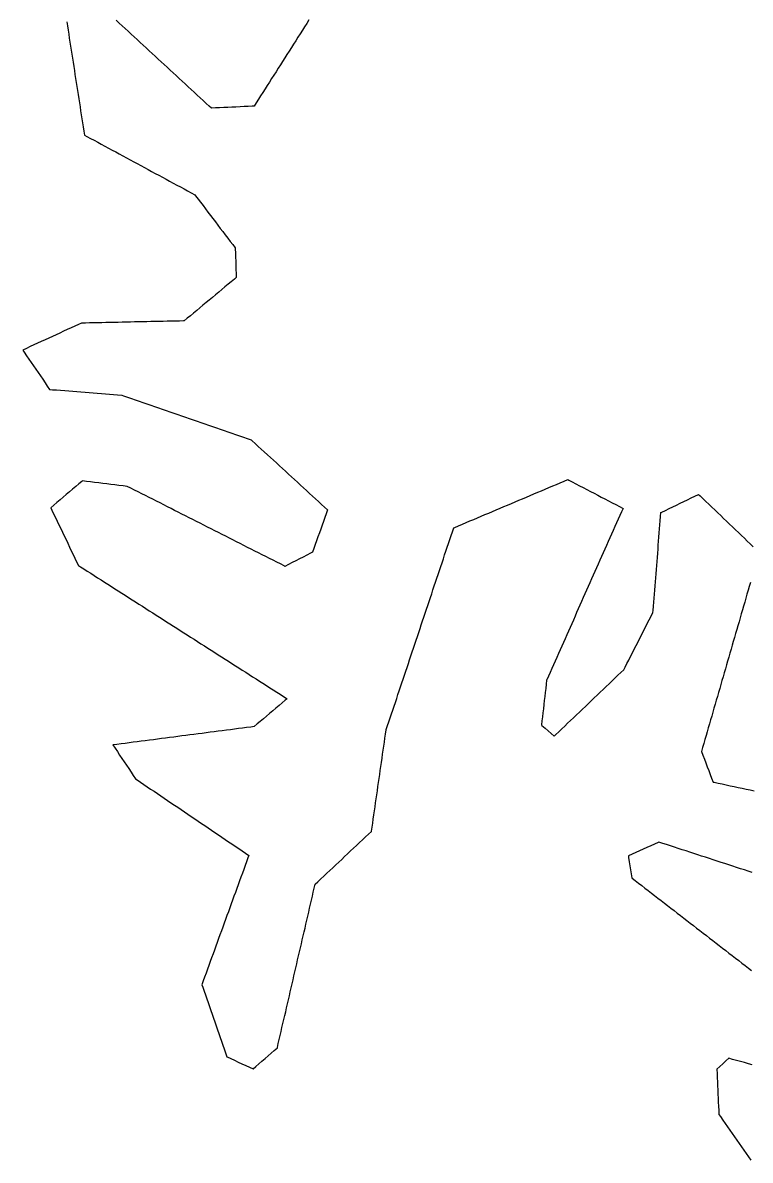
# Model space of a CAD drawing. Header units: millimetres. Extents: x 32 to 3054, y 42 to 5568.
# Drawn here: x 56.4 to 234.4, y 2207.9 to 2486 of the extents above; entities that cross this region are included whole.
import ezdxf

# ---------------------------------------------------------------- set-up
doc = ezdxf.new("R2010")
doc.units = ezdxf.units.MM
doc.layers.add('ALL_ISLANDS', color=7, linetype='Continuous')
doc.layers.add('OUTLINE_ISLAND_01', color=7, linetype='Continuous')

msp = doc.modelspace()

# ---------------------------------------------------------------- linework, layer by layer
at = {"layer": 'ALL_ISLANDS'}
for points in [[(126.4467, 2486.6589), (125.9091, 2485.8157), (125.3716, 2484.9725), (124.8341, 2484.1292), (124.2966, 2483.286), (123.759, 2482.4427), (123.2215, 2481.5995), (122.684, 2480.7562), (122.1465, 2479.913), (121.6089, 2479.0697), (121.0714, 2478.2265), (120.5339, 2477.3832), (119.9963, 2476.54), (119.4588, 2475.6967), (118.9213, 2474.8535), (118.3838, 2474.0102), (117.8462, 2473.167), (117.3087, 2472.3238), (116.7712, 2471.4805), (116.2337, 2470.6373), (115.6961, 2469.794), (115.1586, 2468.9508), (114.6211, 2468.1075), (114.0835, 2467.2643), (113.546, 2466.421), (113.0085, 2465.5778), (112.5702, 2465.5584), (111.5711, 2465.5143), (110.5721, 2465.4702), (109.5731, 2465.4261), (108.5741, 2465.3819), (107.575, 2465.3378), (106.576, 2465.2937), (105.577, 2465.2496), (104.5779, 2465.2054), (103.5789, 2465.1613), (102.5799, 2465.1172), (102.0557, 2465.5999), (101.32, 2466.2772), (100.5844, 2466.9546), (99.8487, 2467.632), (99.1131, 2468.3093), (98.3774, 2468.9867), (97.6418, 2469.664), (96.9061, 2470.3414), (96.1704, 2471.0187), (95.4348, 2471.6961), (94.6991, 2472.3735), (93.9635, 2473.0508), (93.2278, 2473.7282), (92.4922, 2474.4055), (91.7565, 2475.0829), (91.0209, 2475.7603), (90.2852, 2476.4376), (89.5496, 2477.115), (88.8139, 2477.7923), (88.0783, 2478.4697), (87.3426, 2479.147), (86.6069, 2479.8244), (85.8713, 2480.5018), (85.1356, 2481.1791), (84.4, 2481.8565), (83.6643, 2482.5338), (82.9287, 2483.2112), (82.193, 2483.8885), (81.4574, 2484.5659), (80.7217, 2485.2433), (79.9861, 2485.9206), (79.2504, 2486.598)], [(67.1875, 2486.1858), (67.3417, 2485.1977), (67.496, 2484.2097), (67.6503, 2483.2217), (67.8046, 2482.2337), (67.9588, 2481.2456), (68.1131, 2480.2576), (68.2674, 2479.2696), (68.4217, 2478.2815), (68.576, 2477.2935), (68.7302, 2476.3055), (68.8845, 2475.3175), (69.0388, 2474.3294), (69.1931, 2473.3414), (69.3473, 2472.3534), (69.5016, 2471.3654), (69.6559, 2470.3773), (69.8102, 2469.3893), (69.9645, 2468.4013), (70.1187, 2467.4132), (70.273, 2466.4252), (70.4273, 2465.4372), (70.5816, 2464.4492), (70.7358, 2463.4611), (70.8901, 2462.4731), (71.0444, 2461.4851), (71.1987, 2460.497), (71.3529, 2459.509), (71.5072, 2458.521), (72.1171, 2458.1913), (72.9968, 2457.7158), (73.8765, 2457.2403), (74.7562, 2456.7647), (75.6359, 2456.2892), (76.5156, 2455.8137), (77.3953, 2455.3381), (78.275, 2454.8626), (79.1547, 2454.3871), (80.0344, 2453.9115), (80.9141, 2453.436), (81.7938, 2452.9605), (82.6735, 2452.4849), (83.5532, 2452.0094), (84.4329, 2451.5339), (85.3125, 2451.0583), (86.1922, 2450.5828), (87.0719, 2450.1073), (87.9516, 2449.6317), (88.8313, 2449.1562), (89.711, 2448.6807), (90.5907, 2448.2051), (91.4704, 2447.7296), (92.3501, 2447.2541), (93.2298, 2446.7785), (94.1095, 2446.303), (94.9892, 2445.8275), (95.8689, 2445.3519), (96.7486, 2444.8764), (97.6283, 2444.4009), (98.508, 2443.9253), (98.7051, 2443.6662), (99.3104, 2442.8703), (99.9157, 2442.0743), (100.5211, 2441.2783), (101.1264, 2440.4824), (101.7318, 2439.6864), (102.3371, 2438.8904), (102.9424, 2438.0945), (103.5478, 2437.2985), (104.1531, 2436.5025), (104.7585, 2435.7066), (105.3638, 2434.9106), (105.9691, 2434.1146), (106.5745, 2433.3187), (107.1798, 2432.5227), (107.7852, 2431.7267), (108.3905, 2430.9308), (108.3999, 2430.6793), (108.4371, 2429.68), (108.4743, 2428.6807), (108.5116, 2427.6814), (108.5488, 2426.6821), (108.5861, 2425.6828), (108.6233, 2424.6835), (108.6605, 2423.6842), (108.2021, 2423.3033), (107.433, 2422.6642), (106.6639, 2422.0251), (105.8948, 2421.3859), (105.1257, 2420.7468), (104.3566, 2420.1077), (103.5874, 2419.4686), (102.8183, 2418.8295), (102.0492, 2418.1904), (101.2801, 2417.5513), (100.511, 2416.9122), (99.7419, 2416.273), (98.9728, 2415.6339), (98.2037, 2414.9948), (97.4345, 2414.3557), (96.6654, 2413.7166), (95.8963, 2413.0775), (95.7522, 2413.0744), (94.7524, 2413.0528), (93.7526, 2413.0312), (92.7529, 2413.0097), (91.7531, 2412.9881), (90.7533, 2412.9665), (89.7536, 2412.9449), (88.7538, 2412.9234), (87.754, 2412.9018), (86.7543, 2412.8802), (85.7545, 2412.8587), (84.7547, 2412.8371), (83.755, 2412.8155), (82.7552, 2412.7939), (81.7554, 2412.7724), (80.7557, 2412.7508), (79.7559, 2412.7292), (78.7561, 2412.7076), (77.7564, 2412.6861), (76.7566, 2412.6645), (75.7568, 2412.6429), (74.757, 2412.6214), (73.7573, 2412.5998), (72.7575, 2412.5782), (71.7577, 2412.5566), (70.758, 2412.5351), (70.0411, 2412.2062), (69.1322, 2411.7893), (68.2232, 2411.3723), (67.3143, 2410.9554), (66.4054, 2410.5384), (65.4964, 2410.1215), (64.5875, 2409.7045), (63.6786, 2409.2876), (62.7697, 2408.8706), (61.8607, 2408.4537), (60.9518, 2408.0367), (60.0429, 2407.6198), (59.1339, 2407.2028), (58.225, 2406.7859), (57.3161, 2406.3689), (56.4071, 2405.952), (56.7814, 2405.4039), (57.3454, 2404.5781), (57.9093, 2403.7523), (58.4733, 2402.9265), (59.0373, 2402.1007), (59.6012, 2401.2749), (60.1652, 2400.4491), (60.7291, 2399.6233), (61.2931, 2398.7975), (61.8571, 2397.9717), (62.421, 2397.1459), (62.985, 2396.3201), (63.6794, 2396.2655), (64.6763, 2396.1871), (65.6732, 2396.1088), (66.6701, 2396.0304), (67.6671, 2395.952), (68.664, 2395.8737), (69.6609, 2395.7953), (70.6578, 2395.7169), (71.6548, 2395.6386), (72.6517, 2395.5602), (73.6486, 2395.4818), (74.6455, 2395.4035), (75.6425, 2395.3251), (76.6394, 2395.2467), (77.6363, 2395.1683), (78.6332, 2395.09), (79.6301, 2395.0116), (80.6271, 2394.9332), (81.0967, 2394.7712), (82.042, 2394.4451), (82.9873, 2394.1189), (83.9327, 2393.7928), (84.878, 2393.4667), (85.8233, 2393.1405), (86.7686, 2392.8144), (87.714, 2392.4883), (88.6593, 2392.1621), (89.6046, 2391.836), (90.5499, 2391.5099), (91.4952, 2391.1837), (92.4406, 2390.8576), (93.3859, 2390.5315), (94.3312, 2390.2053), (95.2765, 2389.8792), (96.2219, 2389.5531), (97.1672, 2389.2269), (98.1125, 2388.9008), (99.0578, 2388.5747), (100.0032, 2388.2485), (100.9485, 2387.9224), (101.8938, 2387.5962), (102.8391, 2387.2701), (103.7844, 2386.944), (104.7298, 2386.6178), (105.6751, 2386.2917), (106.6204, 2385.9656), (107.5657, 2385.6394), (108.5111, 2385.3133), (109.4564, 2384.9872), (110.4017, 2384.661), (111.347, 2384.3349), (112.2924, 2384.0088), (112.5753, 2383.7493), (113.3124, 2383.0735), (114.0495, 2382.3978), (114.7866, 2381.722), (115.5237, 2381.0462), (116.2608, 2380.3704), (116.9979, 2379.6946), (117.735, 2379.0188), (118.4721, 2378.343), (119.2092, 2377.6673), (119.9463, 2376.9915), (120.6834, 2376.3157), (121.4205, 2375.6399), (122.1576, 2374.9641), (122.8947, 2374.2883), (123.6318, 2373.6125), (124.3689, 2372.9368), (125.106, 2372.261), (125.8431, 2371.5852), (126.5802, 2370.9094), (127.3173, 2370.2336), (128.0544, 2369.5578), (128.7915, 2368.882), (129.5286, 2368.2062), (130.2657, 2367.5305), (131.0028, 2366.8547), (130.6716, 2365.9292), (130.3347, 2364.9877), (129.9978, 2364.0462), (129.6609, 2363.1046), (129.324, 2362.1631), (128.9872, 2361.2215), (128.6503, 2360.28), (128.3134, 2359.3384), (127.9765, 2358.3969), (127.6396, 2357.4554), (127.3027, 2356.5138), (126.8105, 2356.2615), (125.9207, 2355.8053), (125.0308, 2355.349), (124.141, 2354.8928), (123.2511, 2354.4366), (122.3612, 2353.9804), (121.4714, 2353.5241), (120.5815, 2353.0679), (120.3431, 2353.1887), (119.4511, 2353.6407), (118.559, 2354.0927), (117.667, 2354.5446), (116.775, 2354.9966), (115.883, 2355.4486), (114.9909, 2355.9006), (114.0989, 2356.3525), (113.2069, 2356.8045), (112.3148, 2357.2565), (111.4228, 2357.7085), (110.5308, 2358.1604), (109.6387, 2358.6124), (108.7467, 2359.0644), (107.8547, 2359.5163), (106.9626, 2359.9683), (106.0706, 2360.4203), (105.1786, 2360.8723), (104.2866, 2361.3242), (103.3945, 2361.7762), (102.5025, 2362.2282), (101.6105, 2362.6802), (100.7184, 2363.1321), (99.8264, 2363.5841), (98.9344, 2364.0361), (98.0423, 2364.4881), (97.1503, 2364.94), (96.2583, 2365.392), (95.3662, 2365.844), (94.4742, 2366.296), (93.5822, 2366.7479), (92.6902, 2367.1999), (91.7981, 2367.6519), (90.9061, 2368.1039), (90.0141, 2368.5558), (89.122, 2369.0078), (88.23, 2369.4598), (87.338, 2369.9118), (86.4459, 2370.3637), (85.5539, 2370.8157), (84.6619, 2371.2677), (83.7698, 2371.7197), (82.8778, 2372.1716), (81.9858, 2372.6236), (81.9468, 2372.6284), (80.9543, 2372.75), (79.9617, 2372.8715), (78.9691, 2372.9931), (77.9765, 2373.1146), (76.9839, 2373.2362), (75.9913, 2373.3578), (74.9988, 2373.4793), (74.0062, 2373.6009), (73.0136, 2373.7224), (72.021, 2373.844), (71.0284, 2373.9656), (70.8937, 2373.8519), (70.1295, 2373.2069), (69.3654, 2372.5618), (68.6012, 2371.9168), (67.837, 2371.2718), (67.0729, 2370.6268), (66.3087, 2369.9818), (65.5445, 2369.3367), (64.7804, 2368.6917), (64.0162, 2368.0467), (63.252, 2367.4017), (63.5353, 2366.8115), (63.968, 2365.9099), (64.4006, 2365.0084), (64.8333, 2364.1068), (65.266, 2363.2052), (65.6986, 2362.3037), (66.1313, 2361.4021), (66.564, 2360.5006), (66.9966, 2359.599), (67.4293, 2358.6975), (67.862, 2357.7959), (68.2946, 2356.8944), (68.7273, 2355.9928), (69.16, 2355.0913), (69.5926, 2354.1897), (70.0253, 2353.2882), (70.5069, 2352.9809), (71.3499, 2352.443), (72.1929, 2351.9052), (73.036, 2351.3673), (73.879, 2350.8294), (74.722, 2350.2915), (75.565, 2349.7537), (76.4081, 2349.2158), (77.2511, 2348.6779), (78.0941, 2348.1401), (78.9371, 2347.6022), (79.7802, 2347.0643), (80.6232, 2346.5265), (81.4662, 2345.9886), (82.3093, 2345.4507), (83.1523, 2344.9128), (83.9953, 2344.375), (84.8383, 2343.8371), (85.6814, 2343.2992), (86.5244, 2342.7614), (87.3674, 2342.2235), (88.2105, 2341.6856), (89.0535, 2341.1478), (89.8965, 2340.6099), (90.7395, 2340.072), (91.5826, 2339.5341), (92.4256, 2338.9963), (93.2686, 2338.4584), (94.1116, 2337.9205), (94.9547, 2337.3827), (95.7977, 2336.8448), (96.6407, 2336.3069), (97.4838, 2335.7691), (98.3268, 2335.2312), (99.1698, 2334.6933), (100.0128, 2334.1554), (100.8559, 2333.6176), (101.6989, 2333.0797), (102.5419, 2332.5418), (103.385, 2332.004), (104.228, 2331.4661), (105.071, 2330.9282), (105.914, 2330.3904), (106.7571, 2329.8525), (107.6001, 2329.3146), (108.4431, 2328.7767), (109.2861, 2328.2389), (110.1292, 2327.701), (110.9722, 2327.1631), (111.8152, 2326.6253), (112.6583, 2326.0874), (113.5013, 2325.5495), (114.3443, 2325.0117), (115.1873, 2324.4738), (116.0304, 2323.9359), (116.8734, 2323.398), (117.7164, 2322.8602), (118.5595, 2322.3223), (119.4025, 2321.7844), (120.2455, 2321.2466), (121.0885, 2320.7087), (120.6443, 2320.3331), (119.8806, 2319.6876), (119.1169, 2319.042), (118.3533, 2318.3964), (117.5896, 2317.7508), (116.8259, 2317.1052), (116.0622, 2316.4596), (115.2986, 2315.814), (114.5349, 2315.1684), (113.7712, 2314.5228), (113.0075, 2313.8772), (112.1882, 2313.771), (111.1965, 2313.6425), (110.2048, 2313.514), (109.2131, 2313.3855), (108.2214, 2313.257), (107.2297, 2313.1284), (106.238, 2312.9999), (105.2462, 2312.8714), (104.2545, 2312.7429), (103.2628, 2312.6144), (102.2711, 2312.4859), (101.2794, 2312.3574), (100.2877, 2312.2289), (99.296, 2312.1004), (98.3043, 2311.9718), (97.3126, 2311.8433), (96.3209, 2311.7148), (95.3292, 2311.5863), (94.3375, 2311.4578), (93.3457, 2311.3293), (92.354, 2311.2008), (91.3623, 2311.0723), (90.3706, 2310.9438), (89.3789, 2310.8153), (88.3872, 2310.6867), (87.3955, 2310.5582), (86.4038, 2310.4297), (85.4121, 2310.3012), (84.4204, 2310.1727), (83.4287, 2310.0442), (82.437, 2309.9157), (81.4453, 2309.7872), (80.4535, 2309.6587), (79.4618, 2309.5301), (78.4701, 2309.4016), (79.0102, 2308.5949), (79.5666, 2307.7639), (80.1229, 2306.9329), (80.6792, 2306.1019), (81.2355, 2305.271), (81.7918, 2304.44), (82.3481, 2303.609), (82.9045, 2302.7781), (83.4608, 2301.9471), (84.0171, 2301.1161), (84.3943, 2300.8613), (85.2229, 2300.3014), (86.0516, 2299.7416), (86.8802, 2299.1818), (87.7088, 2298.622), (88.5374, 2298.0621), (89.366, 2297.5023), (90.1946, 2296.9425), (91.0232, 2296.3827), (91.8518, 2295.8229), (92.6805, 2295.263), (93.5091, 2294.7032), (94.3377, 2294.1434), (95.1663, 2293.5836), (95.9949, 2293.0237), (96.8235, 2292.4639), (97.6521, 2291.9041), (98.4807, 2291.3443), (99.3094, 2290.7845), (100.138, 2290.2246), (100.9666, 2289.6648), (101.7952, 2289.105), (102.6238, 2288.5452), (103.4524, 2287.9854), (104.281, 2287.4255), (105.1096, 2286.8657), (105.9383, 2286.3059), (106.7669, 2285.7461), (107.5955, 2285.1862), (108.4241, 2284.6264), (109.2527, 2284.0666), (110.0813, 2283.5068), (110.9099, 2282.947), (111.7386, 2282.3871), (111.5188, 2281.7836), (111.1768, 2280.8439), (110.8347, 2279.9042), (110.4926, 2278.9645), (110.1506, 2278.0249), (109.8085, 2277.0852), (109.4664, 2276.1455), (109.1243, 2275.2059), (108.7823, 2274.2662), (108.4402, 2273.3265), (108.0981, 2272.3868), (107.7561, 2271.4472), (107.414, 2270.5075), (107.0719, 2269.5678), (106.7299, 2268.6281), (106.3878, 2267.6885), (106.0457, 2266.7488), (105.7036, 2265.8091), (105.3616, 2264.8694), (105.0195, 2263.9298), (104.6774, 2262.9901), (104.3354, 2262.0504), (103.9933, 2261.1107), (103.6512, 2260.1711), (103.3092, 2259.2314), (102.9671, 2258.2917), (102.625, 2257.352), (102.2829, 2256.4124), (101.9409, 2255.4727), (101.5988, 2254.533), (101.2567, 2253.5933), (100.9147, 2252.6537), (100.5726, 2251.714), (100.2305, 2250.7743), (100.4426, 2250.1649), (100.7713, 2249.2205), (101.1, 2248.276), (101.4287, 2247.3316), (101.7574, 2246.3872), (102.0861, 2245.4427), (102.4147, 2244.4983), (102.7434, 2243.5538), (103.0721, 2242.6094), (103.4008, 2241.665), (103.7295, 2240.7205), (104.0582, 2239.7761), (104.3869, 2238.8316), (104.7156, 2237.8872), (105.0442, 2236.9428), (105.3729, 2235.9983), (105.7016, 2235.0539), (106.0303, 2234.1095), (106.359, 2233.165), (106.4354, 2233.1293), (107.3412, 2232.7055), (108.247, 2232.2818), (109.1528, 2231.858), (110.0585, 2231.4343), (110.9643, 2231.0105), (111.8701, 2230.5868), (112.7759, 2230.163), (113.4456, 2230.7504), (114.1973, 2231.4098), (114.9491, 2232.0692), (115.7009, 2232.7286), (116.4527, 2233.3881), (117.2045, 2234.0475), (117.9563, 2234.7069), (118.708, 2235.3663), (118.7183, 2235.4107), (118.9439, 2236.3849), (119.1694, 2237.3592), (119.395, 2238.3334), (119.6205, 2239.3076), (119.846, 2240.2819), (120.0716, 2241.2561), (120.2971, 2242.2303), (120.5227, 2243.2046), (120.7482, 2244.1788), (120.9737, 2245.153), (121.1993, 2246.1273), (121.4248, 2247.1015), (121.6504, 2248.0757), (121.8759, 2249.05), (122.1015, 2250.0242), (122.327, 2250.9984), (122.5525, 2251.9727), (122.7781, 2252.9469), (123.0036, 2253.9211), (123.2292, 2254.8954), (123.4547, 2255.8696), (123.6803, 2256.8438), (123.9058, 2257.8181), (124.1313, 2258.7923), (124.3569, 2259.7665), (124.5824, 2260.7408), (124.808, 2261.715), (125.0335, 2262.6892), (125.2591, 2263.6635), (125.4846, 2264.6377), (125.7101, 2265.6119), (125.9357, 2266.5862), (126.1612, 2267.5604), (126.3868, 2268.5346), (126.6123, 2269.5089), (126.8379, 2270.4831), (127.0634, 2271.4573), (127.2889, 2272.4316), (127.5145, 2273.4058), (127.74, 2274.38), (127.9656, 2275.3543), (128.6102, 2275.9579), (129.3401, 2276.6414), (130.0701, 2277.3249), (130.8, 2278.0085), (131.5299, 2278.692), (132.2599, 2279.3755), (132.9898, 2280.059), (133.7197, 2280.7425), (134.4497, 2281.426), (135.1796, 2282.1096), (135.9095, 2282.7931), (136.6395, 2283.4766), (137.3694, 2284.1601), (138.0993, 2284.8436), (138.8293, 2285.5271), (139.5592, 2286.2107), (140.2891, 2286.8942), (141.0191, 2287.5777), (141.749, 2288.2612), (141.7572, 2288.3178), (141.9003, 2289.3075), (142.0434, 2290.2972), (142.1865, 2291.2869), (142.3296, 2292.2766), (142.4727, 2293.2663), (142.6158, 2294.256), (142.7588, 2295.2458), (142.9019, 2296.2355), (143.045, 2297.2252), (143.1881, 2298.2149), (143.3312, 2299.2046), (143.4743, 2300.1943), (143.6174, 2301.184), (143.7605, 2302.1737), (143.9036, 2303.1634), (144.0467, 2304.1531), (144.1898, 2305.1428), (144.3329, 2306.1326), (144.476, 2307.1223), (144.6191, 2308.112), (144.7621, 2309.1017), (144.9052, 2310.0914), (145.0483, 2311.0811), (145.1914, 2312.0708), (145.3345, 2313.0605), (145.3721, 2313.1729), (145.6893, 2314.1212), (146.0066, 2315.0696), (146.3238, 2316.0179), (146.6411, 2316.9663), (146.9583, 2317.9146), (147.2755, 2318.863), (147.5928, 2319.8113), (147.91, 2320.7597), (148.2272, 2321.708), (148.5445, 2322.6564), (148.8617, 2323.6047), (149.179, 2324.5531), (149.4962, 2325.5014), (149.8134, 2326.4497), (150.1307, 2327.3981), (150.4479, 2328.3464), (150.7651, 2329.2948), (151.0824, 2330.2431), (151.3996, 2331.1915), (151.7169, 2332.1398), (152.0341, 2333.0882), (152.3513, 2334.0365), (152.6686, 2334.9849), (152.9858, 2335.9332), (153.303, 2336.8816), (153.6203, 2337.8299), (153.9375, 2338.7782), (154.2548, 2339.7266), (154.572, 2340.6749), (154.8892, 2341.6233), (155.2065, 2342.5716), (155.5237, 2343.52), (155.8409, 2344.4683), (156.1582, 2345.4167), (156.4754, 2346.365), (156.7927, 2347.3134), (157.1099, 2348.2617), (157.4271, 2349.2101), (157.7444, 2350.1584), (158.0616, 2351.1067), (158.3788, 2352.0551), (158.6961, 2353.0034), (159.0133, 2353.9518), (159.3306, 2354.9001), (159.6478, 2355.8485), (159.965, 2356.7968), (160.2823, 2357.7452), (160.5995, 2358.6935), (160.9167, 2359.6419), (161.234, 2360.5902), (161.5512, 2361.5386), (161.8685, 2362.4869), (162.1477, 2362.6049), (163.0689, 2362.9939), (163.9902, 2363.383), (164.9114, 2363.7721), (165.8326, 2364.1612), (166.7538, 2364.5502), (167.675, 2364.9393), (168.5962, 2365.3284), (169.5174, 2365.7175), (170.4386, 2366.1065), (171.3598, 2366.4956), (172.281, 2366.8847), (173.2022, 2367.2738), (174.1234, 2367.6629), (175.0446, 2368.0519), (175.9658, 2368.441), (176.887, 2368.8301), (177.8082, 2369.2192), (178.7294, 2369.6082), (179.6506, 2369.9973), (180.5718, 2370.3864), (181.4931, 2370.7755), (182.4143, 2371.1645), (183.3355, 2371.5536), (184.2567, 2371.9427), (185.1779, 2372.3318), (186.0991, 2372.7209), (187.0203, 2373.1099), (187.9415, 2373.499), (188.8627, 2373.8881), (189.7839, 2374.2772), (190.0043, 2374.1624), (190.8912, 2373.7003), (191.778, 2373.2383), (192.6649, 2372.7763), (193.5518, 2372.3143), (194.4387, 2371.8523), (195.3256, 2371.3903), (196.2124, 2370.9283), (197.0993, 2370.4663), (197.9862, 2370.0043), (198.8731, 2369.5423), (199.7599, 2369.0803), (200.6468, 2368.6183), (201.5337, 2368.1563), (202.4206, 2367.6943), (203.3074, 2367.2323), (202.9472, 2366.4243), (202.54, 2365.511), (202.1328, 2364.5976), (201.7255, 2363.6843), (201.3183, 2362.771), (200.9111, 2361.8577), (200.5039, 2360.9443), (200.0967, 2360.031), (199.6894, 2359.1177), (199.2822, 2358.2043), (198.875, 2357.291), (198.4678, 2356.3777), (198.0606, 2355.4643), (197.6533, 2354.551), (197.2461, 2353.6377), (196.8389, 2352.7244), (196.4317, 2351.811), (196.0245, 2350.8977), (195.6172, 2349.9844), (195.21, 2349.071), (194.8028, 2348.1577), (194.3956, 2347.2444), (193.9884, 2346.331), (193.5811, 2345.4177), (193.1739, 2344.5044), (192.7667, 2343.5911), (192.3595, 2342.6777), (191.9523, 2341.7644), (191.545, 2340.8511), (191.1378, 2339.9377), (190.7306, 2339.0244), (190.3234, 2338.1111), (189.9162, 2337.1977), (189.5089, 2336.2844), (189.1017, 2335.3711), (188.6945, 2334.4578), (188.2873, 2333.5444), (187.8801, 2332.6311), (187.4728, 2331.7178), (187.0656, 2330.8044), (186.6584, 2329.8911), (186.2512, 2328.9778), (185.844, 2328.0644), (185.4367, 2327.1511), (185.0295, 2326.2378), (184.6223, 2325.3245), (184.6093, 2325.2116), (184.495, 2324.2181), (184.3807, 2323.2247), (184.2664, 2322.2312), (184.1521, 2321.2378), (184.0378, 2320.2443), (183.9234, 2319.2509), (183.8091, 2318.2574), (183.6948, 2317.264), (183.5805, 2316.2705), (183.4662, 2315.2771), (183.3519, 2314.2837), (183.4565, 2314.1909), (184.205, 2313.5278), (184.9535, 2312.8646), (185.7019, 2312.2014), (186.4504, 2311.5383), (186.8544, 2311.9238), (187.5779, 2312.6141), (188.3013, 2313.3045), (189.0248, 2313.9949), (189.7483, 2314.6852), (190.4717, 2315.3756), (191.1952, 2316.066), (191.9186, 2316.7563), (192.6421, 2317.4467), (193.3656, 2318.1371), (194.089, 2318.8274), (194.8125, 2319.5178), (195.536, 2320.2081), (196.2594, 2320.8985), (196.9829, 2321.5889), (197.7063, 2322.2792), (198.4298, 2322.9696), (199.1533, 2323.66), (199.8767, 2324.3503), (200.6002, 2325.0407), (201.3236, 2325.7311), (202.0471, 2326.4214), (202.7706, 2327.1118), (203.494, 2327.8022), (203.7899, 2328.3833), (204.2437, 2329.2744), (204.6974, 2330.1656), (205.1512, 2331.0567), (205.6049, 2331.9478), (206.0586, 2332.839), (206.5124, 2333.7301), (206.9661, 2334.6213), (207.4199, 2335.5124), (207.8736, 2336.4035), (208.3273, 2337.2947), (208.7811, 2338.1858), (209.2348, 2339.0769), (209.6885, 2339.9681), (210.1423, 2340.8592), (210.596, 2341.7503), (210.6405, 2342.2982), (210.7215, 2343.2949), (210.8025, 2344.2916), (210.8834, 2345.2883), (210.9644, 2346.2851), (211.0454, 2347.2818), (211.1263, 2348.2785), (211.2073, 2349.2752), (211.2883, 2350.2719), (211.3692, 2351.2686), (211.4502, 2352.2654), (211.5312, 2353.2621), (211.6121, 2354.2588), (211.6931, 2355.2555), (211.7741, 2356.2522), (211.855, 2357.2489), (211.936, 2358.2457), (212.017, 2359.2424), (212.0979, 2360.2391), (212.1789, 2361.2358), (212.2599, 2362.2325), (212.3408, 2363.2292), (212.4218, 2364.226), (212.5028, 2365.2227), (212.5837, 2366.2194), (212.7691, 2366.3089), (213.6696, 2366.7438), (214.57, 2367.1787), (215.4705, 2367.6136), (216.371, 2368.0485), (217.2715, 2368.4834), (218.172, 2368.9183), (219.0725, 2369.3531), (219.9729, 2369.788), (220.8734, 2370.2229), (221.7739, 2370.6578), (222.1369, 2370.3108), (222.8598, 2369.6199), (223.5827, 2368.9289), (224.3055, 2368.2379), (225.0284, 2367.5469), (225.7513, 2366.856), (226.4742, 2366.165), (227.197, 2365.474), (227.9199, 2364.7831), (228.6428, 2364.0921), (229.3657, 2363.4011), (230.0886, 2362.7101), (230.8114, 2362.0192), (231.5343, 2361.3282), (232.2572, 2360.6372), (232.9801, 2359.9462), (233.703, 2359.2553), (234.4258, 2358.5643), (235.1487, 2357.8733)], [(234.4613, 2349.1275), (234.183, 2348.167), (233.9048, 2347.2065), (233.6265, 2346.246), (233.3483, 2345.2855), (233.07, 2344.325), (232.7918, 2343.3645), (232.5135, 2342.4039), (232.2353, 2341.4434), (231.957, 2340.4829), (231.6788, 2339.5224), (231.4005, 2338.5619), (231.1223, 2337.6014), (230.844, 2336.6409), (230.5658, 2335.6804), (230.2875, 2334.7199), (230.0093, 2333.7594), (229.7311, 2332.7989), (229.4528, 2331.8383), (229.1746, 2330.8778), (228.8963, 2329.9173), (228.6181, 2328.9568), (228.3398, 2327.9963), (228.0616, 2327.0358), (227.7833, 2326.0753), (227.5051, 2325.1148), (227.2268, 2324.1543), (226.9486, 2323.1938), (226.6703, 2322.2332), (226.3921, 2321.2727), (226.1138, 2320.3122), (225.8356, 2319.3517), (225.5573, 2318.3912), (225.2791, 2317.4307), (225.0008, 2316.4702), (224.7226, 2315.5097), (224.4444, 2314.5492), (224.1661, 2313.5887), (223.8879, 2312.6282), (223.6096, 2311.6676), (223.3314, 2310.7071), (223.0531, 2309.7466), (222.7749, 2308.7861), (222.4966, 2307.8256), (222.5015, 2307.8127), (222.8547, 2306.8772), (223.208, 2305.9416), (223.5613, 2305.0061), (223.9145, 2304.0706), (224.2678, 2303.1351), (224.621, 2302.1995), (224.9743, 2301.264), (225.3275, 2300.3285), (225.6022, 2300.2702), (226.5804, 2300.0626), (227.5586, 2299.855), (228.5368, 2299.6475), (229.5151, 2299.4399), (230.4933, 2299.2323), (231.4715, 2299.0248), (232.4497, 2298.8172), (233.4279, 2298.6096), (234.4062, 2298.402), (235.3844, 2298.1945)], [(234.8968, 2278.2153), (233.9458, 2278.5243), (232.9947, 2278.8334), (232.0437, 2279.1425), (231.0927, 2279.4515), (230.1416, 2279.7606), (229.1906, 2280.0696), (228.2395, 2280.3787), (227.2885, 2280.6878), (226.3374, 2280.9968), (225.3864, 2281.3059), (224.4354, 2281.615), (223.4843, 2281.924), (222.5333, 2282.2331), (221.5822, 2282.5422), (220.6312, 2282.8512), (219.6802, 2283.1603), (218.7291, 2283.4694), (217.7781, 2283.7784), (216.827, 2284.0875), (215.876, 2284.3966), (214.925, 2284.7056), (213.9739, 2285.0147), (213.0229, 2285.3238), (212.0718, 2285.6328), (211.896, 2285.5533), (210.9849, 2285.1412), (210.0738, 2284.7291), (209.1626, 2284.3171), (208.2515, 2283.905), (207.3403, 2283.4929), (206.4292, 2283.0808), (205.518, 2282.6687), (204.6069, 2282.2566), (204.6726, 2281.8382), (204.8276, 2280.8503), (204.9827, 2279.8624), (205.1378, 2278.8745), (205.2928, 2277.8866), (205.4479, 2276.8987), (205.497, 2276.8607), (206.2879, 2276.2488), (207.0788, 2275.6368), (207.8697, 2275.0248), (208.6606, 2274.4129), (209.4515, 2273.8009), (210.2424, 2273.189), (211.0333, 2272.577), (211.8241, 2271.9651), (212.615, 2271.3531), (213.4059, 2270.7411), (214.1968, 2270.1292), (214.9877, 2269.5172), (215.7786, 2268.9053), (216.5695, 2268.2933), (217.3604, 2267.6814), (218.1513, 2267.0694), (218.9422, 2266.4574), (219.7331, 2265.8455), (220.5239, 2265.2335), (221.3148, 2264.6216), (222.1057, 2264.0096), (222.8966, 2263.3977), (223.6875, 2262.7857), (224.4784, 2262.1737), (225.2693, 2261.5618), (226.0602, 2260.9498), (226.8511, 2260.3379), (227.642, 2259.7259), (228.4329, 2259.114), (229.2237, 2258.502), (230.0146, 2257.8901), (230.8055, 2257.2781), (231.5964, 2256.6661), (232.3873, 2256.0542), (233.1782, 2255.4422), (233.9691, 2254.8303), (234.76, 2254.2183)], [(234.9356, 2231.1834), (233.9722, 2231.4514), (233.0088, 2231.7194), (232.0453, 2231.9874), (231.0819, 2232.2554), (230.1185, 2232.5234), (229.1551, 2232.7914), (228.4601, 2232.1406), (227.7302, 2231.4571), (227.0003, 2230.7735), (226.2704, 2230.09), (226.2728, 2230.0338), (226.3155, 2229.0347), (226.3582, 2228.0356), (226.4009, 2227.0365), (226.4436, 2226.0374), (226.4863, 2225.0383), (226.529, 2224.0392), (226.5717, 2223.0401), (226.6144, 2222.0411), (226.6571, 2221.042), (226.6998, 2220.0429), (226.7425, 2219.0438), (227.115, 2218.5101), (227.6874, 2217.6902), (228.2598, 2216.8702), (228.8322, 2216.0502), (229.4046, 2215.2303), (229.977, 2214.4103), (230.5494, 2213.5903), (231.1218, 2212.7704), (231.6942, 2211.9504), (232.2666, 2211.1304), (232.8391, 2210.3104), (233.4115, 2209.4905), (233.9839, 2208.6705), (234.5563, 2207.8505)]]:
    msp.add_lwpolyline(points, dxfattribs=at)
at = {"layer": 'OUTLINE_ISLAND_01'}
for points in [[(126.4467, 2486.6589), (125.9091, 2485.8157), (125.3716, 2484.9725), (124.8341, 2484.1292), (124.2966, 2483.286), (123.759, 2482.4427), (123.2215, 2481.5995), (122.684, 2480.7562), (122.1465, 2479.913), (121.6089, 2479.0697), (121.0714, 2478.2265), (120.5339, 2477.3832), (119.9963, 2476.54), (119.4588, 2475.6967), (118.9213, 2474.8535), (118.3838, 2474.0102), (117.8462, 2473.167), (117.3087, 2472.3238), (116.7712, 2471.4805), (116.2337, 2470.6373), (115.6961, 2469.794), (115.1586, 2468.9508), (114.6211, 2468.1075), (114.0835, 2467.2643), (113.546, 2466.421), (113.0085, 2465.5778), (112.5702, 2465.5584), (111.5711, 2465.5143), (110.5721, 2465.4702), (109.5731, 2465.4261), (108.5741, 2465.3819), (107.575, 2465.3378), (106.576, 2465.2937), (105.577, 2465.2496), (104.5779, 2465.2054), (103.5789, 2465.1613), (102.5799, 2465.1172), (102.0557, 2465.5999), (101.32, 2466.2772), (100.5844, 2466.9546), (99.8487, 2467.632), (99.1131, 2468.3093), (98.3774, 2468.9867), (97.6418, 2469.664), (96.9061, 2470.3414), (96.1704, 2471.0187), (95.4348, 2471.6961), (94.6991, 2472.3735), (93.9635, 2473.0508), (93.2278, 2473.7282), (92.4922, 2474.4055), (91.7565, 2475.0829), (91.0209, 2475.7603), (90.2852, 2476.4376), (89.5496, 2477.115), (88.8139, 2477.7923), (88.0783, 2478.4697), (87.3426, 2479.147), (86.6069, 2479.8244), (85.8713, 2480.5018), (85.1356, 2481.1791), (84.4, 2481.8565), (83.6643, 2482.5338), (82.9287, 2483.2112), (82.193, 2483.8885), (81.4574, 2484.5659), (80.7217, 2485.2433), (79.9861, 2485.9206), (79.2504, 2486.598)], [(67.1875, 2486.1858), (67.3417, 2485.1977), (67.496, 2484.2097), (67.6503, 2483.2217), (67.8046, 2482.2337), (67.9588, 2481.2456), (68.1131, 2480.2576), (68.2674, 2479.2696), (68.4217, 2478.2815), (68.576, 2477.2935), (68.7302, 2476.3055), (68.8845, 2475.3175), (69.0388, 2474.3294), (69.1931, 2473.3414), (69.3473, 2472.3534), (69.5016, 2471.3654), (69.6559, 2470.3773), (69.8102, 2469.3893), (69.9645, 2468.4013), (70.1187, 2467.4132), (70.273, 2466.4252), (70.4273, 2465.4372), (70.5816, 2464.4492), (70.7358, 2463.4611), (70.8901, 2462.4731), (71.0444, 2461.4851), (71.1987, 2460.497), (71.3529, 2459.509), (71.5072, 2458.521), (72.1171, 2458.1913), (72.9968, 2457.7158), (73.8765, 2457.2403), (74.7562, 2456.7647), (75.6359, 2456.2892), (76.5156, 2455.8137), (77.3953, 2455.3381), (78.275, 2454.8626), (79.1547, 2454.3871), (80.0344, 2453.9115), (80.9141, 2453.436), (81.7938, 2452.9605), (82.6735, 2452.4849), (83.5532, 2452.0094), (84.4329, 2451.5339), (85.3125, 2451.0583), (86.1922, 2450.5828), (87.0719, 2450.1073), (87.9516, 2449.6317), (88.8313, 2449.1562), (89.711, 2448.6807), (90.5907, 2448.2051), (91.4704, 2447.7296), (92.3501, 2447.2541), (93.2298, 2446.7785), (94.1095, 2446.303), (94.9892, 2445.8275), (95.8689, 2445.3519), (96.7486, 2444.8764), (97.6283, 2444.4009), (98.508, 2443.9253), (98.7051, 2443.6662), (99.3104, 2442.8703), (99.9157, 2442.0743), (100.5211, 2441.2783), (101.1264, 2440.4824), (101.7318, 2439.6864), (102.3371, 2438.8904), (102.9424, 2438.0945), (103.5478, 2437.2985), (104.1531, 2436.5025), (104.7585, 2435.7066), (105.3638, 2434.9106), (105.9691, 2434.1146), (106.5745, 2433.3187), (107.1798, 2432.5227), (107.7852, 2431.7267), (108.3905, 2430.9308), (108.3999, 2430.6793), (108.4371, 2429.68), (108.4743, 2428.6807), (108.5116, 2427.6814), (108.5488, 2426.6821), (108.5861, 2425.6828), (108.6233, 2424.6835), (108.6605, 2423.6842), (108.2021, 2423.3033), (107.433, 2422.6642), (106.6639, 2422.0251), (105.8948, 2421.3859), (105.1257, 2420.7468), (104.3566, 2420.1077), (103.5874, 2419.4686), (102.8183, 2418.8295), (102.0492, 2418.1904), (101.2801, 2417.5513), (100.511, 2416.9122), (99.7419, 2416.273), (98.9728, 2415.6339), (98.2037, 2414.9948), (97.4345, 2414.3557), (96.6654, 2413.7166), (95.8963, 2413.0775), (95.7522, 2413.0744), (94.7524, 2413.0528), (93.7526, 2413.0312), (92.7529, 2413.0097), (91.7531, 2412.9881), (90.7533, 2412.9665), (89.7536, 2412.9449), (88.7538, 2412.9234), (87.754, 2412.9018), (86.7543, 2412.8802), (85.7545, 2412.8587), (84.7547, 2412.8371), (83.755, 2412.8155), (82.7552, 2412.7939), (81.7554, 2412.7724), (80.7557, 2412.7508), (79.7559, 2412.7292), (78.7561, 2412.7076), (77.7564, 2412.6861), (76.7566, 2412.6645), (75.7568, 2412.6429), (74.757, 2412.6214), (73.7573, 2412.5998), (72.7575, 2412.5782), (71.7577, 2412.5566), (70.758, 2412.5351), (70.0411, 2412.2062), (69.1322, 2411.7893), (68.2232, 2411.3723), (67.3143, 2410.9554), (66.4054, 2410.5384), (65.4964, 2410.1215), (64.5875, 2409.7045), (63.6786, 2409.2876), (62.7697, 2408.8706), (61.8607, 2408.4537), (60.9518, 2408.0367), (60.0429, 2407.6198), (59.1339, 2407.2028), (58.225, 2406.7859), (57.3161, 2406.3689), (56.4071, 2405.952), (56.7814, 2405.4039), (57.3454, 2404.5781), (57.9093, 2403.7523), (58.4733, 2402.9265), (59.0373, 2402.1007), (59.6012, 2401.2749), (60.1652, 2400.4491), (60.7291, 2399.6233), (61.2931, 2398.7975), (61.8571, 2397.9717), (62.421, 2397.1459), (62.985, 2396.3201), (63.6794, 2396.2655), (64.6763, 2396.1871), (65.6732, 2396.1088), (66.6701, 2396.0304), (67.6671, 2395.952), (68.664, 2395.8737), (69.6609, 2395.7953), (70.6578, 2395.7169), (71.6548, 2395.6386), (72.6517, 2395.5602), (73.6486, 2395.4818), (74.6455, 2395.4035), (75.6425, 2395.3251), (76.6394, 2395.2467), (77.6363, 2395.1683), (78.6332, 2395.09), (79.6301, 2395.0116), (80.6271, 2394.9332), (81.0967, 2394.7712), (82.042, 2394.4451), (82.9873, 2394.1189), (83.9327, 2393.7928), (84.878, 2393.4667), (85.8233, 2393.1405), (86.7686, 2392.8144), (87.714, 2392.4883), (88.6593, 2392.1621), (89.6046, 2391.836), (90.5499, 2391.5099), (91.4952, 2391.1837), (92.4406, 2390.8576), (93.3859, 2390.5315), (94.3312, 2390.2053), (95.2765, 2389.8792), (96.2219, 2389.5531), (97.1672, 2389.2269), (98.1125, 2388.9008), (99.0578, 2388.5747), (100.0032, 2388.2485), (100.9485, 2387.9224), (101.8938, 2387.5962), (102.8391, 2387.2701), (103.7844, 2386.944), (104.7298, 2386.6178), (105.6751, 2386.2917), (106.6204, 2385.9656), (107.5657, 2385.6394), (108.5111, 2385.3133), (109.4564, 2384.9872), (110.4017, 2384.661), (111.347, 2384.3349), (112.2924, 2384.0088), (112.5753, 2383.7493), (113.3124, 2383.0735), (114.0495, 2382.3978), (114.7866, 2381.722), (115.5237, 2381.0462), (116.2608, 2380.3704), (116.9979, 2379.6946), (117.735, 2379.0188), (118.4721, 2378.343), (119.2092, 2377.6673), (119.9463, 2376.9915), (120.6834, 2376.3157), (121.4205, 2375.6399), (122.1576, 2374.9641), (122.8947, 2374.2883), (123.6318, 2373.6125), (124.3689, 2372.9368), (125.106, 2372.261), (125.8431, 2371.5852), (126.5802, 2370.9094), (127.3173, 2370.2336), (128.0544, 2369.5578), (128.7915, 2368.882), (129.5286, 2368.2062), (130.2657, 2367.5305), (131.0028, 2366.8547), (130.6716, 2365.9292), (130.3347, 2364.9877), (129.9978, 2364.0462), (129.6609, 2363.1046), (129.324, 2362.1631), (128.9872, 2361.2215), (128.6503, 2360.28), (128.3134, 2359.3384), (127.9765, 2358.3969), (127.6396, 2357.4554), (127.3027, 2356.5138), (126.8105, 2356.2615), (125.9207, 2355.8053), (125.0308, 2355.349), (124.141, 2354.8928), (123.2511, 2354.4366), (122.3612, 2353.9804), (121.4714, 2353.5241), (120.5815, 2353.0679), (120.3431, 2353.1887), (119.4511, 2353.6407), (118.559, 2354.0927), (117.667, 2354.5446), (116.775, 2354.9966), (115.883, 2355.4486), (114.9909, 2355.9006), (114.0989, 2356.3525), (113.2069, 2356.8045), (112.3148, 2357.2565), (111.4228, 2357.7085), (110.5308, 2358.1604), (109.6387, 2358.6124), (108.7467, 2359.0644), (107.8547, 2359.5163), (106.9626, 2359.9683), (106.0706, 2360.4203), (105.1786, 2360.8723), (104.2866, 2361.3242), (103.3945, 2361.7762), (102.5025, 2362.2282), (101.6105, 2362.6802), (100.7184, 2363.1321), (99.8264, 2363.5841), (98.9344, 2364.0361), (98.0423, 2364.4881), (97.1503, 2364.94), (96.2583, 2365.392), (95.3662, 2365.844), (94.4742, 2366.296), (93.5822, 2366.7479), (92.6902, 2367.1999), (91.7981, 2367.6519), (90.9061, 2368.1039), (90.0141, 2368.5558), (89.122, 2369.0078), (88.23, 2369.4598), (87.338, 2369.9118), (86.4459, 2370.3637), (85.5539, 2370.8157), (84.6619, 2371.2677), (83.7698, 2371.7197), (82.8778, 2372.1716), (81.9858, 2372.6236), (81.9468, 2372.6284), (80.9543, 2372.75), (79.9617, 2372.8715), (78.9691, 2372.9931), (77.9765, 2373.1146), (76.9839, 2373.2362), (75.9913, 2373.3578), (74.9988, 2373.4793), (74.0062, 2373.6009), (73.0136, 2373.7224), (72.021, 2373.844), (71.0284, 2373.9656), (70.8937, 2373.8519), (70.1295, 2373.2069), (69.3654, 2372.5618), (68.6012, 2371.9168), (67.837, 2371.2718), (67.0729, 2370.6268), (66.3087, 2369.9818), (65.5445, 2369.3367), (64.7804, 2368.6917), (64.0162, 2368.0467), (63.252, 2367.4017), (63.5353, 2366.8115), (63.968, 2365.9099), (64.4006, 2365.0084), (64.8333, 2364.1068), (65.266, 2363.2052), (65.6986, 2362.3037), (66.1313, 2361.4021), (66.564, 2360.5006), (66.9966, 2359.599), (67.4293, 2358.6975), (67.862, 2357.7959), (68.2946, 2356.8944), (68.7273, 2355.9928), (69.16, 2355.0913), (69.5926, 2354.1897), (70.0253, 2353.2882), (70.5069, 2352.9809), (71.3499, 2352.443), (72.1929, 2351.9052), (73.036, 2351.3673), (73.879, 2350.8294), (74.722, 2350.2915), (75.565, 2349.7537), (76.4081, 2349.2158), (77.2511, 2348.6779), (78.0941, 2348.1401), (78.9371, 2347.6022), (79.7802, 2347.0643), (80.6232, 2346.5265), (81.4662, 2345.9886), (82.3093, 2345.4507), (83.1523, 2344.9128), (83.9953, 2344.375), (84.8383, 2343.8371), (85.6814, 2343.2992), (86.5244, 2342.7614), (87.3674, 2342.2235), (88.2105, 2341.6856), (89.0535, 2341.1478), (89.8965, 2340.6099), (90.7395, 2340.072), (91.5826, 2339.5341), (92.4256, 2338.9963), (93.2686, 2338.4584), (94.1116, 2337.9205), (94.9547, 2337.3827), (95.7977, 2336.8448), (96.6407, 2336.3069), (97.4838, 2335.7691), (98.3268, 2335.2312), (99.1698, 2334.6933), (100.0128, 2334.1554), (100.8559, 2333.6176), (101.6989, 2333.0797), (102.5419, 2332.5418), (103.385, 2332.004), (104.228, 2331.4661), (105.071, 2330.9282), (105.914, 2330.3904), (106.7571, 2329.8525), (107.6001, 2329.3146), (108.4431, 2328.7767), (109.2861, 2328.2389), (110.1292, 2327.701), (110.9722, 2327.1631), (111.8152, 2326.6253), (112.6583, 2326.0874), (113.5013, 2325.5495), (114.3443, 2325.0117), (115.1873, 2324.4738), (116.0304, 2323.9359), (116.8734, 2323.398), (117.7164, 2322.8602), (118.5595, 2322.3223), (119.4025, 2321.7844), (120.2455, 2321.2466), (121.0885, 2320.7087), (120.6443, 2320.3331), (119.8806, 2319.6876), (119.1169, 2319.042), (118.3533, 2318.3964), (117.5896, 2317.7508), (116.8259, 2317.1052), (116.0622, 2316.4596), (115.2986, 2315.814), (114.5349, 2315.1684), (113.7712, 2314.5228), (113.0075, 2313.8772), (112.1882, 2313.771), (111.1965, 2313.6425), (110.2048, 2313.514), (109.2131, 2313.3855), (108.2214, 2313.257), (107.2297, 2313.1284), (106.238, 2312.9999), (105.2462, 2312.8714), (104.2545, 2312.7429), (103.2628, 2312.6144), (102.2711, 2312.4859), (101.2794, 2312.3574), (100.2877, 2312.2289), (99.296, 2312.1004), (98.3043, 2311.9718), (97.3126, 2311.8433), (96.3209, 2311.7148), (95.3292, 2311.5863), (94.3375, 2311.4578), (93.3457, 2311.3293), (92.354, 2311.2008), (91.3623, 2311.0723), (90.3706, 2310.9438), (89.3789, 2310.8153), (88.3872, 2310.6867), (87.3955, 2310.5582), (86.4038, 2310.4297), (85.4121, 2310.3012), (84.4204, 2310.1727), (83.4287, 2310.0442), (82.437, 2309.9157), (81.4453, 2309.7872), (80.4535, 2309.6587), (79.4618, 2309.5301), (78.4701, 2309.4016), (79.0102, 2308.5949), (79.5666, 2307.7639), (80.1229, 2306.9329), (80.6792, 2306.1019), (81.2355, 2305.271), (81.7918, 2304.44), (82.3481, 2303.609), (82.9045, 2302.7781), (83.4608, 2301.9471), (84.0171, 2301.1161), (84.3943, 2300.8613), (85.2229, 2300.3014), (86.0516, 2299.7416), (86.8802, 2299.1818), (87.7088, 2298.622), (88.5374, 2298.0621), (89.366, 2297.5023), (90.1946, 2296.9425), (91.0232, 2296.3827), (91.8518, 2295.8229), (92.6805, 2295.263), (93.5091, 2294.7032), (94.3377, 2294.1434), (95.1663, 2293.5836), (95.9949, 2293.0237), (96.8235, 2292.4639), (97.6521, 2291.9041), (98.4807, 2291.3443), (99.3094, 2290.7845), (100.138, 2290.2246), (100.9666, 2289.6648), (101.7952, 2289.105), (102.6238, 2288.5452), (103.4524, 2287.9854), (104.281, 2287.4255), (105.1096, 2286.8657), (105.9383, 2286.3059), (106.7669, 2285.7461), (107.5955, 2285.1862), (108.4241, 2284.6264), (109.2527, 2284.0666), (110.0813, 2283.5068), (110.9099, 2282.947), (111.7386, 2282.3871), (111.5188, 2281.7836), (111.1768, 2280.8439), (110.8347, 2279.9042), (110.4926, 2278.9645), (110.1506, 2278.0249), (109.8085, 2277.0852), (109.4664, 2276.1455), (109.1243, 2275.2059), (108.7823, 2274.2662), (108.4402, 2273.3265), (108.0981, 2272.3868), (107.7561, 2271.4472), (107.414, 2270.5075), (107.0719, 2269.5678), (106.7299, 2268.6281), (106.3878, 2267.6885), (106.0457, 2266.7488), (105.7036, 2265.8091), (105.3616, 2264.8694), (105.0195, 2263.9298), (104.6774, 2262.9901), (104.3354, 2262.0504), (103.9933, 2261.1107), (103.6512, 2260.1711), (103.3092, 2259.2314), (102.9671, 2258.2917), (102.625, 2257.352), (102.2829, 2256.4124), (101.9409, 2255.4727), (101.5988, 2254.533), (101.2567, 2253.5933), (100.9147, 2252.6537), (100.5726, 2251.714), (100.2305, 2250.7743), (100.4426, 2250.1649), (100.7713, 2249.2205), (101.1, 2248.276), (101.4287, 2247.3316), (101.7574, 2246.3872), (102.0861, 2245.4427), (102.4147, 2244.4983), (102.7434, 2243.5538), (103.0721, 2242.6094), (103.4008, 2241.665), (103.7295, 2240.7205), (104.0582, 2239.7761), (104.3869, 2238.8316), (104.7156, 2237.8872), (105.0442, 2236.9428), (105.3729, 2235.9983), (105.7016, 2235.0539), (106.0303, 2234.1095), (106.359, 2233.165), (106.4354, 2233.1293), (107.3412, 2232.7055), (108.247, 2232.2818), (109.1528, 2231.858), (110.0585, 2231.4343), (110.9643, 2231.0105), (111.8701, 2230.5868), (112.7759, 2230.163), (113.4456, 2230.7504), (114.1973, 2231.4098), (114.9491, 2232.0692), (115.7009, 2232.7286), (116.4527, 2233.3881), (117.2045, 2234.0475), (117.9563, 2234.7069), (118.708, 2235.3663), (118.7183, 2235.4107), (118.9439, 2236.3849), (119.1694, 2237.3592), (119.395, 2238.3334), (119.6205, 2239.3076), (119.846, 2240.2819), (120.0716, 2241.2561), (120.2971, 2242.2303), (120.5227, 2243.2046), (120.7482, 2244.1788), (120.9737, 2245.153), (121.1993, 2246.1273), (121.4248, 2247.1015), (121.6504, 2248.0757), (121.8759, 2249.05), (122.1015, 2250.0242), (122.327, 2250.9984), (122.5525, 2251.9727), (122.7781, 2252.9469), (123.0036, 2253.9211), (123.2292, 2254.8954), (123.4547, 2255.8696), (123.6803, 2256.8438), (123.9058, 2257.8181), (124.1313, 2258.7923), (124.3569, 2259.7665), (124.5824, 2260.7408), (124.808, 2261.715), (125.0335, 2262.6892), (125.2591, 2263.6635), (125.4846, 2264.6377), (125.7101, 2265.6119), (125.9357, 2266.5862), (126.1612, 2267.5604), (126.3868, 2268.5346), (126.6123, 2269.5089), (126.8379, 2270.4831), (127.0634, 2271.4573), (127.2889, 2272.4316), (127.5145, 2273.4058), (127.74, 2274.38), (127.9656, 2275.3543), (128.6102, 2275.9579), (129.3401, 2276.6414), (130.0701, 2277.3249), (130.8, 2278.0085), (131.5299, 2278.692), (132.2599, 2279.3755), (132.9898, 2280.059), (133.7197, 2280.7425), (134.4497, 2281.426), (135.1796, 2282.1096), (135.9095, 2282.7931), (136.6395, 2283.4766), (137.3694, 2284.1601), (138.0993, 2284.8436), (138.8293, 2285.5271), (139.5592, 2286.2107), (140.2891, 2286.8942), (141.0191, 2287.5777), (141.749, 2288.2612), (141.7572, 2288.3178), (141.9003, 2289.3075), (142.0434, 2290.2972), (142.1865, 2291.2869), (142.3296, 2292.2766), (142.4727, 2293.2663), (142.6158, 2294.256), (142.7588, 2295.2458), (142.9019, 2296.2355), (143.045, 2297.2252), (143.1881, 2298.2149), (143.3312, 2299.2046), (143.4743, 2300.1943), (143.6174, 2301.184), (143.7605, 2302.1737), (143.9036, 2303.1634), (144.0467, 2304.1531), (144.1898, 2305.1428), (144.3329, 2306.1326), (144.476, 2307.1223), (144.6191, 2308.112), (144.7621, 2309.1017), (144.9052, 2310.0914), (145.0483, 2311.0811), (145.1914, 2312.0708), (145.3345, 2313.0605), (145.3721, 2313.1729), (145.6893, 2314.1212), (146.0066, 2315.0696), (146.3238, 2316.0179), (146.6411, 2316.9663), (146.9583, 2317.9146), (147.2755, 2318.863), (147.5928, 2319.8113), (147.91, 2320.7597), (148.2272, 2321.708), (148.5445, 2322.6564), (148.8617, 2323.6047), (149.179, 2324.5531), (149.4962, 2325.5014), (149.8134, 2326.4497), (150.1307, 2327.3981), (150.4479, 2328.3464), (150.7651, 2329.2948), (151.0824, 2330.2431), (151.3996, 2331.1915), (151.7169, 2332.1398), (152.0341, 2333.0882), (152.3513, 2334.0365), (152.6686, 2334.9849), (152.9858, 2335.9332), (153.303, 2336.8816), (153.6203, 2337.8299), (153.9375, 2338.7782), (154.2548, 2339.7266), (154.572, 2340.6749), (154.8892, 2341.6233), (155.2065, 2342.5716), (155.5237, 2343.52), (155.8409, 2344.4683), (156.1582, 2345.4167), (156.4754, 2346.365), (156.7927, 2347.3134), (157.1099, 2348.2617), (157.4271, 2349.2101), (157.7444, 2350.1584), (158.0616, 2351.1067), (158.3788, 2352.0551), (158.6961, 2353.0034), (159.0133, 2353.9518), (159.3306, 2354.9001), (159.6478, 2355.8485), (159.965, 2356.7968), (160.2823, 2357.7452), (160.5995, 2358.6935), (160.9167, 2359.6419), (161.234, 2360.5902), (161.5512, 2361.5386), (161.8685, 2362.4869), (162.1477, 2362.6049), (163.0689, 2362.9939), (163.9902, 2363.383), (164.9114, 2363.7721), (165.8326, 2364.1612), (166.7538, 2364.5502), (167.675, 2364.9393), (168.5962, 2365.3284), (169.5174, 2365.7175), (170.4386, 2366.1065), (171.3598, 2366.4956), (172.281, 2366.8847), (173.2022, 2367.2738), (174.1234, 2367.6629), (175.0446, 2368.0519), (175.9658, 2368.441), (176.887, 2368.8301), (177.8082, 2369.2192), (178.7294, 2369.6082), (179.6506, 2369.9973), (180.5718, 2370.3864), (181.4931, 2370.7755), (182.4143, 2371.1645), (183.3355, 2371.5536), (184.2567, 2371.9427), (185.1779, 2372.3318), (186.0991, 2372.7209), (187.0203, 2373.1099), (187.9415, 2373.499), (188.8627, 2373.8881), (189.7839, 2374.2772), (190.0043, 2374.1624), (190.8912, 2373.7003), (191.778, 2373.2383), (192.6649, 2372.7763), (193.5518, 2372.3143), (194.4387, 2371.8523), (195.3256, 2371.3903), (196.2124, 2370.9283), (197.0993, 2370.4663), (197.9862, 2370.0043), (198.8731, 2369.5423), (199.7599, 2369.0803), (200.6468, 2368.6183), (201.5337, 2368.1563), (202.4206, 2367.6943), (203.3074, 2367.2323), (202.9472, 2366.4243), (202.54, 2365.511), (202.1328, 2364.5976), (201.7255, 2363.6843), (201.3183, 2362.771), (200.9111, 2361.8577), (200.5039, 2360.9443), (200.0967, 2360.031), (199.6894, 2359.1177), (199.2822, 2358.2043), (198.875, 2357.291), (198.4678, 2356.3777), (198.0606, 2355.4643), (197.6533, 2354.551), (197.2461, 2353.6377), (196.8389, 2352.7244), (196.4317, 2351.811), (196.0245, 2350.8977), (195.6172, 2349.9844), (195.21, 2349.071), (194.8028, 2348.1577), (194.3956, 2347.2444), (193.9884, 2346.331), (193.5811, 2345.4177), (193.1739, 2344.5044), (192.7667, 2343.5911), (192.3595, 2342.6777), (191.9523, 2341.7644), (191.545, 2340.8511), (191.1378, 2339.9377), (190.7306, 2339.0244), (190.3234, 2338.1111), (189.9162, 2337.1977), (189.5089, 2336.2844), (189.1017, 2335.3711), (188.6945, 2334.4578), (188.2873, 2333.5444), (187.8801, 2332.6311), (187.4728, 2331.7178), (187.0656, 2330.8044), (186.6584, 2329.8911), (186.2512, 2328.9778), (185.844, 2328.0644), (185.4367, 2327.1511), (185.0295, 2326.2378), (184.6223, 2325.3245), (184.6093, 2325.2116), (184.495, 2324.2181), (184.3807, 2323.2247), (184.2664, 2322.2312), (184.1521, 2321.2378), (184.0378, 2320.2443), (183.9234, 2319.2509), (183.8091, 2318.2574), (183.6948, 2317.264), (183.5805, 2316.2705), (183.4662, 2315.2771), (183.3519, 2314.2837), (183.4565, 2314.1909), (184.205, 2313.5278), (184.9535, 2312.8646), (185.7019, 2312.2014), (186.4504, 2311.5383), (186.8544, 2311.9238), (187.5779, 2312.6141), (188.3013, 2313.3045), (189.0248, 2313.9949), (189.7483, 2314.6852), (190.4717, 2315.3756), (191.1952, 2316.066), (191.9186, 2316.7563), (192.6421, 2317.4467), (193.3656, 2318.1371), (194.089, 2318.8274), (194.8125, 2319.5178), (195.536, 2320.2081), (196.2594, 2320.8985), (196.9829, 2321.5889), (197.7063, 2322.2792), (198.4298, 2322.9696), (199.1533, 2323.66), (199.8767, 2324.3503), (200.6002, 2325.0407), (201.3236, 2325.7311), (202.0471, 2326.4214), (202.7706, 2327.1118), (203.494, 2327.8022), (203.7899, 2328.3833), (204.2437, 2329.2744), (204.6974, 2330.1656), (205.1512, 2331.0567), (205.6049, 2331.9478), (206.0586, 2332.839), (206.5124, 2333.7301), (206.9661, 2334.6213), (207.4199, 2335.5124), (207.8736, 2336.4035), (208.3273, 2337.2947), (208.7811, 2338.1858), (209.2348, 2339.0769), (209.6885, 2339.9681), (210.1423, 2340.8592), (210.596, 2341.7503), (210.6405, 2342.2982), (210.7215, 2343.2949), (210.8025, 2344.2916), (210.8834, 2345.2883), (210.9644, 2346.2851), (211.0454, 2347.2818), (211.1263, 2348.2785), (211.2073, 2349.2752), (211.2883, 2350.2719), (211.3692, 2351.2686), (211.4502, 2352.2654), (211.5312, 2353.2621), (211.6121, 2354.2588), (211.6931, 2355.2555), (211.7741, 2356.2522), (211.855, 2357.2489), (211.936, 2358.2457), (212.017, 2359.2424), (212.0979, 2360.2391), (212.1789, 2361.2358), (212.2599, 2362.2325), (212.3408, 2363.2292), (212.4218, 2364.226), (212.5028, 2365.2227), (212.5837, 2366.2194), (212.7691, 2366.3089), (213.6696, 2366.7438), (214.57, 2367.1787), (215.4705, 2367.6136), (216.371, 2368.0485), (217.2715, 2368.4834), (218.172, 2368.9183), (219.0725, 2369.3531), (219.9729, 2369.788), (220.8734, 2370.2229), (221.7739, 2370.6578), (222.1369, 2370.3108), (222.8598, 2369.6199), (223.5827, 2368.9289), (224.3055, 2368.2379), (225.0284, 2367.5469), (225.7513, 2366.856), (226.4742, 2366.165), (227.197, 2365.474), (227.9199, 2364.7831), (228.6428, 2364.0921), (229.3657, 2363.4011), (230.0886, 2362.7101), (230.8114, 2362.0192), (231.5343, 2361.3282), (232.2572, 2360.6372), (232.9801, 2359.9462), (233.703, 2359.2553), (234.4258, 2358.5643), (235.1487, 2357.8733)], [(234.4613, 2349.1275), (234.183, 2348.167), (233.9048, 2347.2065), (233.6265, 2346.246), (233.3483, 2345.2855), (233.07, 2344.325), (232.7918, 2343.3645), (232.5135, 2342.4039), (232.2353, 2341.4434), (231.957, 2340.4829), (231.6788, 2339.5224), (231.4005, 2338.5619), (231.1223, 2337.6014), (230.844, 2336.6409), (230.5658, 2335.6804), (230.2875, 2334.7199), (230.0093, 2333.7594), (229.7311, 2332.7989), (229.4528, 2331.8383), (229.1746, 2330.8778), (228.8963, 2329.9173), (228.6181, 2328.9568), (228.3398, 2327.9963), (228.0616, 2327.0358), (227.7833, 2326.0753), (227.5051, 2325.1148), (227.2268, 2324.1543), (226.9486, 2323.1938), (226.6703, 2322.2332), (226.3921, 2321.2727), (226.1138, 2320.3122), (225.8356, 2319.3517), (225.5573, 2318.3912), (225.2791, 2317.4307), (225.0008, 2316.4702), (224.7226, 2315.5097), (224.4444, 2314.5492), (224.1661, 2313.5887), (223.8879, 2312.6282), (223.6096, 2311.6676), (223.3314, 2310.7071), (223.0531, 2309.7466), (222.7749, 2308.7861), (222.4966, 2307.8256), (222.5015, 2307.8127), (222.8547, 2306.8772), (223.208, 2305.9416), (223.5613, 2305.0061), (223.9145, 2304.0706), (224.2678, 2303.1351), (224.621, 2302.1995), (224.9743, 2301.264), (225.3275, 2300.3285), (225.6022, 2300.2702), (226.5804, 2300.0626), (227.5586, 2299.855), (228.5368, 2299.6475), (229.5151, 2299.4399), (230.4933, 2299.2323), (231.4715, 2299.0248), (232.4497, 2298.8172), (233.4279, 2298.6096), (234.4062, 2298.402), (235.3844, 2298.1945)], [(234.8968, 2278.2153), (233.9458, 2278.5243), (232.9947, 2278.8334), (232.0437, 2279.1425), (231.0927, 2279.4515), (230.1416, 2279.7606), (229.1906, 2280.0696), (228.2395, 2280.3787), (227.2885, 2280.6878), (226.3374, 2280.9968), (225.3864, 2281.3059), (224.4354, 2281.615), (223.4843, 2281.924), (222.5333, 2282.2331), (221.5822, 2282.5422), (220.6312, 2282.8512), (219.6802, 2283.1603), (218.7291, 2283.4694), (217.7781, 2283.7784), (216.827, 2284.0875), (215.876, 2284.3966), (214.925, 2284.7056), (213.9739, 2285.0147), (213.0229, 2285.3238), (212.0718, 2285.6328), (211.896, 2285.5533), (210.9849, 2285.1412), (210.0738, 2284.7291), (209.1626, 2284.3171), (208.2515, 2283.905), (207.3403, 2283.4929), (206.4292, 2283.0808), (205.518, 2282.6687), (204.6069, 2282.2566), (204.6726, 2281.8382), (204.8276, 2280.8503), (204.9827, 2279.8624), (205.1378, 2278.8745), (205.2928, 2277.8866), (205.4479, 2276.8987), (205.497, 2276.8607), (206.2879, 2276.2488), (207.0788, 2275.6368), (207.8697, 2275.0248), (208.6606, 2274.4129), (209.4515, 2273.8009), (210.2424, 2273.189), (211.0333, 2272.577), (211.8241, 2271.9651), (212.615, 2271.3531), (213.4059, 2270.7411), (214.1968, 2270.1292), (214.9877, 2269.5172), (215.7786, 2268.9053), (216.5695, 2268.2933), (217.3604, 2267.6814), (218.1513, 2267.0694), (218.9422, 2266.4574), (219.7331, 2265.8455), (220.5239, 2265.2335), (221.3148, 2264.6216), (222.1057, 2264.0096), (222.8966, 2263.3977), (223.6875, 2262.7857), (224.4784, 2262.1737), (225.2693, 2261.5618), (226.0602, 2260.9498), (226.8511, 2260.3379), (227.642, 2259.7259), (228.4329, 2259.114), (229.2237, 2258.502), (230.0146, 2257.8901), (230.8055, 2257.2781), (231.5964, 2256.6661), (232.3873, 2256.0542), (233.1782, 2255.4422), (233.9691, 2254.8303), (234.76, 2254.2183)], [(234.9356, 2231.1834), (233.9722, 2231.4514), (233.0088, 2231.7194), (232.0453, 2231.9874), (231.0819, 2232.2554), (230.1185, 2232.5234), (229.1551, 2232.7914), (228.4601, 2232.1406), (227.7302, 2231.4571), (227.0003, 2230.7735), (226.2704, 2230.09), (226.2728, 2230.0338), (226.3155, 2229.0347), (226.3582, 2228.0356), (226.4009, 2227.0365), (226.4436, 2226.0374), (226.4863, 2225.0383), (226.529, 2224.0392), (226.5717, 2223.0401), (226.6144, 2222.0411), (226.6571, 2221.042), (226.6998, 2220.0429), (226.7425, 2219.0438), (227.115, 2218.5101), (227.6874, 2217.6902), (228.2598, 2216.8702), (228.8322, 2216.0502), (229.4046, 2215.2303), (229.977, 2214.4103), (230.5494, 2213.5903), (231.1218, 2212.7704), (231.6942, 2211.9504), (232.2666, 2211.1304), (232.8391, 2210.3104), (233.4115, 2209.4905), (233.9839, 2208.6705), (234.5563, 2207.8505)]]:
    msp.add_lwpolyline(points, dxfattribs=at)

doc.saveas('drawing.dxf')
